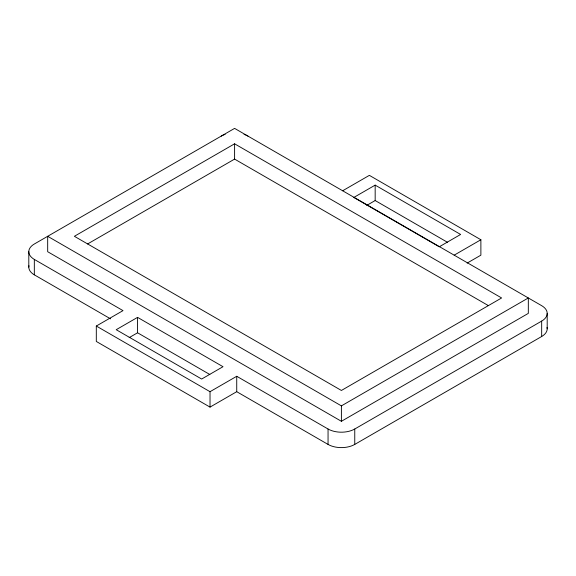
<?xml version="1.0" encoding="UTF-8"?>
<svg xmlns="http://www.w3.org/2000/svg" width="576" height="576" viewBox="0 0 576 576"><rect width="100%" height="100%" fill="white"/><g stroke="black" fill="none" stroke-linecap="round" stroke-linejoin="round"><path stroke-width="0.86" d="M234.598 143.806L74.383 236.297L341.402 390.463L501.617 297.965L234.598 143.806L234.598 159.098L488.383 305.618M87.602 243.958L234.598 159.098M96.307 326.038L123.005 310.622L34.33 259.423A18.878 10.901 0 0 1 34.33 244.008L234.598 128.383L541.67 305.676A18.878 10.901 0 0 1 541.67 321.091L541.67 336.506L354.758 444.42A18.878 10.901 0 0 1 328.054 444.42L236.729 391.694L210.024 407.11L96.307 341.453L96.307 326.038L210.024 391.694L236.729 376.279L328.054 429.005A18.878 10.901 0 0 0 354.758 429.005L541.67 321.091M342.655 190.771L369.36 175.356L480.881 239.746L480.881 255.161L467.143 263.088M137.57 317.369L116.208 329.702L201.658 379.037L223.02 366.703L137.57 317.369L137.57 332.784L209.815 374.494M375.17 185.126L353.808 197.46L439.258 246.794L460.62 234.461L375.17 185.126L375.17 200.542L447.415 242.251M129.175 337.63L137.57 332.784M366.782 205.387L375.17 200.542M454.176 255.161L480.881 239.746M341.402 405.878L528.322 297.965L528.322 313.38L341.402 421.294L47.678 251.719L47.678 236.297L341.402 405.878L341.402 421.294M28.958 265.709A18.878 10.901 0 0 0 34.33 274.838L110.563 318.852M547.2 313.38L547.2 328.795M354.758 429.005L354.758 444.42M328.054 429.005L328.054 444.42M236.729 376.279L236.729 391.694M210.024 391.694L210.024 407.11M34.33 259.423L34.33 274.838M28.8 251.719L28.8 267.134M221.242 136.094A18.878 10.901 0 0 1 225.158 134.359M244.037 134.359A18.878 10.901 0 0 1 247.946 136.094M547.042 327.377A18.878 10.901 0 0 1 541.67 336.506"/></g></svg>
